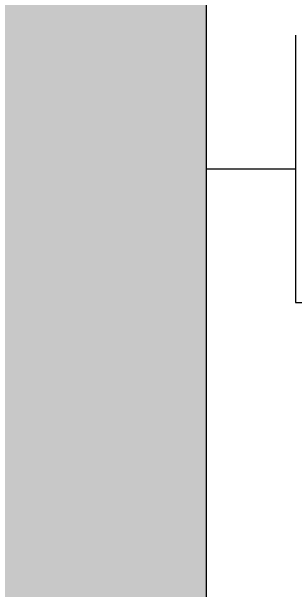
# Model space of a CAD drawing. Header units: inches. Extents: x -4688 to 1542, y -3558 to 978.
# Drawn here: x 11.65 to 21.22, y 257.03 to 276.53 of the extents above; entities that cross this region are included whole.
import ezdxf

# ---------------------------------------------------------------- set-up
doc = ezdxf.new("R2010")
doc.units = ezdxf.units.IN
doc.header["$MEASUREMENT"] = 0
for name, color, linetype, lineweight in [('A-ANNO-NOTE', 131, 'Continuous', 40), ('A-WALL', 113, 'Continuous', 18), ('A-WALL-PATT', 111, 'Continuous', 18)]:
    doc.layers.add(name, color=color, linetype=linetype, lineweight=lineweight)

msp = doc.modelspace()

# ---------------------------------------------------------------- hatches: boundary and pattern name
at = {"layer": 'A-WALL-PATT', "lineweight": 9}
h = msp.add_hatch(color=7, dxfattribs=at)
h.paths.add_polyline_path([(1.715, -1.167), (18.215, -1.167), (18.215, 116.218), (1.715, 116.218), (1.715, 32.254)], flags=0)
h.paths.add_polyline_path([(18.215, 154.718), (18.215, 335.374), (1.715, 335.374), (1.715, 154.718)], flags=0)
h.paths.add_polyline_path([(18.215, 388.374), (18.215, 814.521), (1.715, 814.521), (1.715, 388.374)], flags=0)

# ---------------------------------------------------------------- linework, layer by layer
at = {"layer": 'A-ANNO-NOTE', "lineweight": 30}
for p, q in [((21.215, 275.734), (21.215, 266.734)), ((18.215, 269.734), (18.215, 272.734)), ((18.215, 271.234), (21.215, 271.234)), ((21.215, 266.734), (30.215, 266.734))]:
    msp.add_line(p, q, dxfattribs=at)
at = {"layer": 'A-WALL', "color": 8, "lineweight": 30}
msp.add_line((18.215, 154.718), (18.215, 297.593), dxfattribs=at)

doc.saveas('drawing.dxf')
